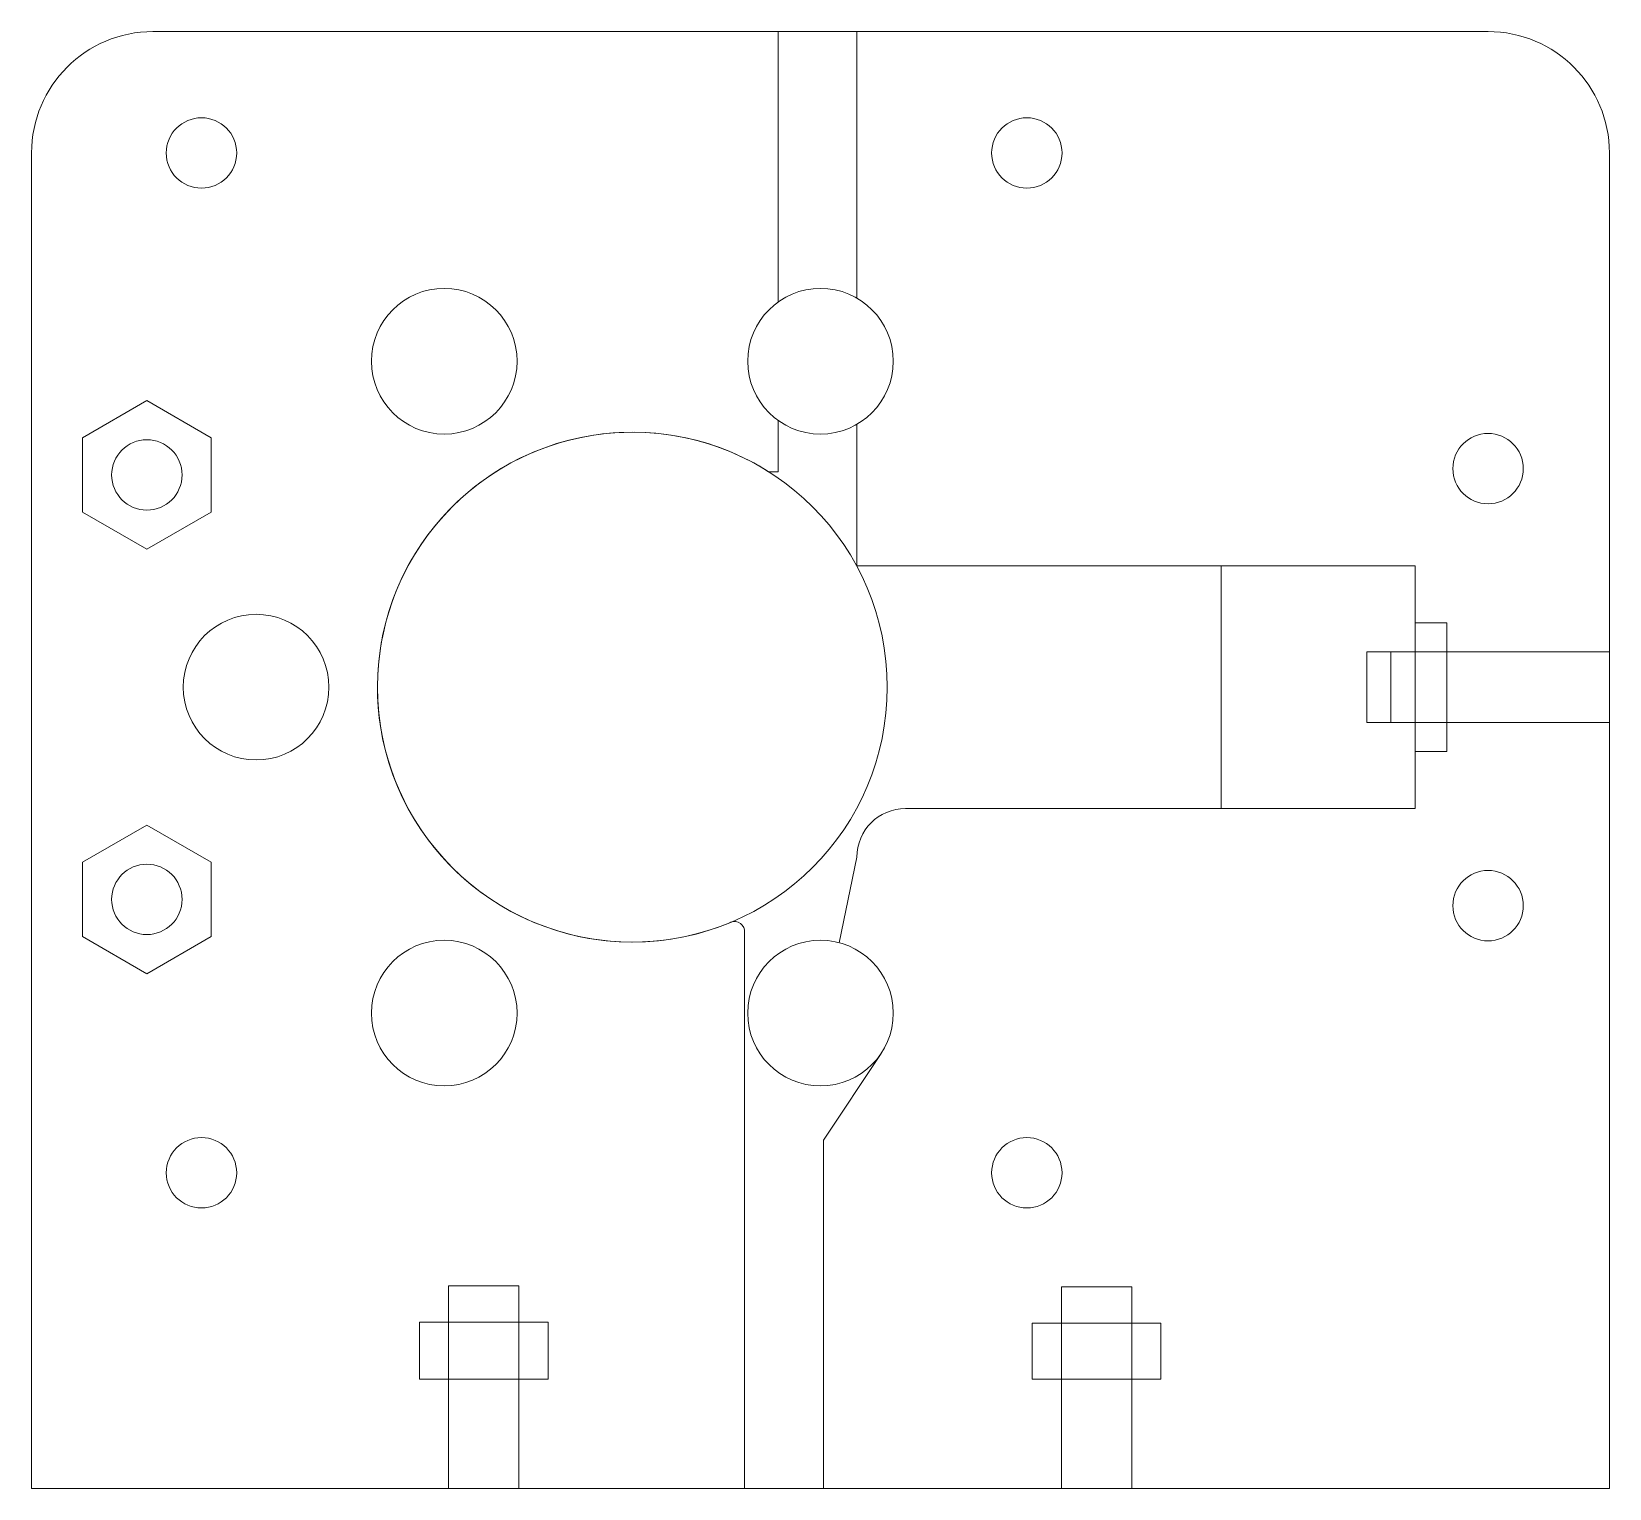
# Model space of a CAD drawing. Header units: millimetres. Extents: x 0 to 65, y 0 to 60.
import ezdxf

# ---------------------------------------------------------------- set-up
doc = ezdxf.new("R2010")
doc.units = ezdxf.units.MM
for name, color, linetype, lineweight in [('2 Spacer Plate', 7, 'CONTINUOUS', 0), ('3 Filament Guide Bottom', 7, 'CONTINUOUS', 0), ('4 Filament Guide Middle', 7, 'CONTINUOUS', 0), ('5 Filament Guide Top', 7, 'CONTINUOUS', 0), ('6 Retainer Plate', 7, 'CONTINUOUS', 0)]:
    doc.layers.add(name, color=color, linetype=linetype, lineweight=lineweight)

msp = doc.modelspace()

# ---------------------------------------------------------------- linework, layer by layer
at = {"layer": '2 Spacer Plate'}
for p, q in [((60, 60), (5, 60)), ((0, 55), (0, 0)), ((65, 0), (65, 55)), ((0, 0), (65, 0))]:
    msp.add_line(p, q, dxfattribs=at)
for centre, radius in [((7, 55), 1.45), ((41, 55), 1.45), ((17, 46.423), 3), ((32.5, 46.423), 3), ((24.75, 33), 10.5), ((60, 42), 1.45), ((9.25, 33), 3), ((60, 24), 1.45), ((17, 19.577), 3), ((32.5, 19.577), 3), ((7, 13), 1.45), ((41, 13), 1.45)]:
    msp.add_circle(centre, radius, dxfattribs=at)
for centre, radius, start, end in [((5, 55), 5, 90, 180), ((60, 55), 5, 0, 90), ((0, 0), 0, 0, 0)]:
    msp.add_arc(centre, radius, start, end, dxfattribs=at)
at = {"layer": '3 Filament Guide Bottom'}
for p, q in [((5, 60), (60, 60)), ((0, 0), (0, 55)), ((65, 55), (65, 0)), ((56, 31.55), (56, 34.45)), ((56, 34.45), (58.3, 34.45)), ((56, 31.55), (56, 34.45)), ((56, 34.45), (58.3, 34.45)), ((58.3, 34.45), (58.3, 31.55)), ((58.3, 34.45), (58.3, 31.55)), ((58.3, 31.55), (56, 31.55)), ((58.3, 31.55), (56, 31.55)), ((20.075, 6.85), (17.175, 6.85)), ((17.175, 6.85), (17.175, 4.5)), ((20.075, 6.85), (17.175, 6.85)), ((17.175, 6.85), (17.175, 4.5)), ((20.075, 4.5), (20.075, 6.85)), ((20.075, 4.5), (20.075, 6.85)), ((42.425, 6.8), (45.325, 6.8)), ((42.425, 4.5), (42.425, 6.8)), ((42.425, 6.8), (45.325, 6.8)), ((42.425, 4.5), (42.425, 6.8)), ((45.325, 6.8), (45.325, 4.5)), ((45.325, 6.8), (45.325, 4.5)), ((17.175, 4.5), (20.075, 4.5)), ((17.175, 4.5), (20.075, 4.5)), ((45.325, 4.5), (42.425, 4.5)), ((45.325, 4.5), (42.425, 4.5)), ((65, 0), (0, 0))]:
    msp.add_line(p, q, dxfattribs=at)
for centre, radius in [((7, 55), 1.45), ((7, 55), 1.45), ((7, 55), 1.45), ((7, 55), 1.45), ((7, 55), 1.45), ((7, 55), 1.45), ((7, 55), 1.45), ((7, 55), 1.45), ((7, 55), 1.45), ((7, 55), 1.45), ((7, 55), 1.45), ((7, 55), 1.45), ((7, 55), 1.45), ((41, 55), 1.45), ((17, 46.423), 3), ((32.5, 46.423), 3), ((60, 42), 1.45), ((9.25, 33), 3), ((60, 24), 1.45), ((17, 19.577), 3), ((32.5, 19.577), 3), ((7, 13), 1.45), ((41, 13), 1.45)]:
    msp.add_circle(centre, radius, dxfattribs=at)
for centre, radius, start, end in [((5, 55), 5, 90, 180), ((60, 55), 5, 0, 90), ((24.75, 33), 10.5, 0, 0)]:
    msp.add_arc(centre, radius, start, end, dxfattribs=at)
at = {"layer": '4 Filament Guide Middle'}
for p, q in [((5, 60), (30.75, 60)), ((30.75, 60), (30.75, 48.86)), ((34, 60), (60, 60)), ((34, 60), (34, 49.021)), ((0, 0), (0, 55)), ((65, 55), (65, 0)), ((30.75, 43.987), (30.75, 42)), ((34, 43.825), (34, 38)), ((30.364, 41.873), (30.75, 41.873)), ((30.75, 42), (30.75, 41.873)), ((30.75, 41.873), (30.75, 41.873)), ((30.75, 41.873), (30.75, 41.873)), ((30.75, 41.873), (30.75, 41.873)), ((34, 38), (57, 38)), ((49, 38), (49, 28)), ((57, 35.65), (57, 38)), ((57, 38), (57, 30)), ((57, 35.65), (58.3, 35.65)), ((58.3, 34.45), (58.3, 35.65)), ((58.3, 34.45), (65, 34.45)), ((55, 34.45), (55, 31.55)), ((57, 34.45), (55, 34.45)), ((55, 31.55), (55, 31.55)), ((57, 31.55), (55, 31.55)), ((58.3, 30.35), (58.3, 31.55)), ((58.3, 31.55), (65, 31.55)), ((57, 28), (57, 30.35)), ((57, 30.35), (58.3, 30.35)), ((36, 28), (57, 28)), ((33.266, 22.477), (34, 26)), ((29.375, 23), (29.375, 0)), ((35, 17.918), (32.625, 14.339)), ((32.625, 14.339), (32.625, 0)), ((17.175, 6.85), (17.175, 8.35)), ((17.175, 8.35), (20.075, 8.35)), ((20.075, 8.35), (20.075, 6.85)), ((42.425, 8.3), (42.425, 6.8)), ((42.425, 8.3), (45.325, 8.3)), ((45.325, 8.3), (45.325, 6.8)), ((15.975, 6.85), (15.975, 4.5)), ((15.975, 6.85), (17.175, 6.85)), ((20.075, 6.85), (21.275, 6.85)), ((21.275, 6.85), (21.275, 4.5)), ((41.225, 6.8), (41.225, 4.5)), ((42.425, 6.8), (41.225, 6.8)), ((45.325, 6.8), (46.525, 6.8)), ((46.525, 6.8), (46.525, 4.5)), ((15.975, 4.5), (17.175, 4.5)), ((17.175, 4.5), (17.175, 0)), ((20.075, 4.5), (21.275, 4.5)), ((20.075, 4.5), (20.075, 0)), ((41.225, 4.5), (42.425, 4.5)), ((42.425, 4.5), (42.425, 0)), ((45.325, 4.5), (46.525, 4.5)), ((45.325, 4.5), (45.325, 0)), ((17.175, 0), (0, 0)), ((20.075, 0), (29.375, 0)), ((32.625, 0), (42.425, 0)), ((45.325, 0), (65, 0))]:
    msp.add_line(p, q, dxfattribs=at)
for centre, radius in [((7, 55), 1.45), ((41, 55), 1.45), ((41, 55), 1.45), ((17, 46.423), 3), ((60, 42), 1.45), ((9.25, 33), 3), ((60, 24), 1.45), ((17, 19.577), 3), ((7, 13), 1.45), ((41, 13), 1.45)]:
    msp.add_circle(centre, radius, dxfattribs=at)
for centre, radius, start, end in [((5, 55), 5, 90, 180), ((60, 55), 5, 0, 90), ((24.75, 33), 10.5, 57.6776, 292.064), ((36, 26), 2, 90, 180), ((28.944, 22.905), 0.441, 12.40874, 124.47309)]:
    msp.add_arc(centre, radius, start, end, dxfattribs=at)
at = {"layer": '5 Filament Guide Top'}
for p, q in [((5, 60), (60, 60)), ((0, 0), (0, 55)), ((65, 55), (65, 0)), ((4.75, 44.8), (2.1, 43.27)), ((4.75, 44.8), (7.4, 43.27)), ((2.1, 43.27), (2.1, 40.21)), ((7.4, 43.27), (7.4, 40.21)), ((2.1, 40.21), (4.75, 38.68)), ((7.4, 40.21), (4.75, 38.68)), ((56, 31.55), (56, 34.45)), ((56, 34.45), (58.3, 34.45)), ((58.3, 34.45), (58.3, 31.55)), ((58.3, 31.55), (56, 31.55)), ((4.75, 27.32), (2.1, 25.79)), ((4.75, 27.32), (7.4, 25.79)), ((2.1, 25.79), (2.1, 22.73)), ((7.4, 25.79), (7.4, 22.73)), ((2.1, 22.73), (4.75, 21.2)), ((7.4, 22.73), (4.75, 21.2)), ((17.175, 6.85), (20.075, 6.85)), ((17.175, 4.5), (17.175, 6.85)), ((20.075, 6.85), (20.075, 4.5)), ((42.425, 6.8), (45.325, 6.8)), ((42.425, 4.5), (42.425, 6.8)), ((45.325, 6.8), (45.325, 4.5)), ((20.075, 4.5), (17.175, 4.5)), ((45.325, 4.5), (42.425, 4.5)), ((65, 0), (0, 0))]:
    msp.add_line(p, q, dxfattribs=at)
for centre, radius in [((7, 55), 1.45), ((41, 55), 1.45), ((17, 46.423), 3), ((32.5, 46.423), 3), ((32.5, 46.423), 3), ((60, 42), 1.45), ((9.25, 33), 3), ((60, 24), 1.45), ((17, 19.577), 3), ((32.5, 19.577), 3), ((32.5, 19.577), 3), ((7, 13), 1.45), ((7, 13), 1.45), ((41, 13), 1.45)]:
    msp.add_circle(centre, radius, dxfattribs=at)
for centre, radius, start, end in [((5, 55), 5, 90, 180), ((60, 55), 5, 0, 90), ((24.75, 33), 10.5, 0, 0)]:
    msp.add_arc(centre, radius, start, end, dxfattribs=at)
at = {"layer": '6 Retainer Plate'}
for p, q in [((5, 60), (60, 60)), ((0, 0), (0, 55)), ((65, 55), (65, 0)), ((65, 0), (0, 0))]:
    msp.add_line(p, q, dxfattribs=at)
for centre, radius in [((7, 55), 1.45), ((41, 55), 1.45), ((17, 46.423), 3), ((32.5, 46.423), 3), ((4.75, 41.74), 1.45), ((4.75, 41.74), 1.45), ((60, 42), 1.45), ((9.25, 33), 3), ((4.75, 24.26), 1.45), ((60, 24), 1.45), ((17, 19.577), 3), ((32.5, 19.577), 3), ((7, 13), 1.45), ((41, 13), 1.45)]:
    msp.add_circle(centre, radius, dxfattribs=at)
for centre, radius, start, end in [((5, 55), 5, 90, 180), ((60, 55), 5, 0, 90), ((24.75, 33), 10.5, 0, 0)]:
    msp.add_arc(centre, radius, start, end, dxfattribs=at)

doc.saveas('drawing.dxf')
